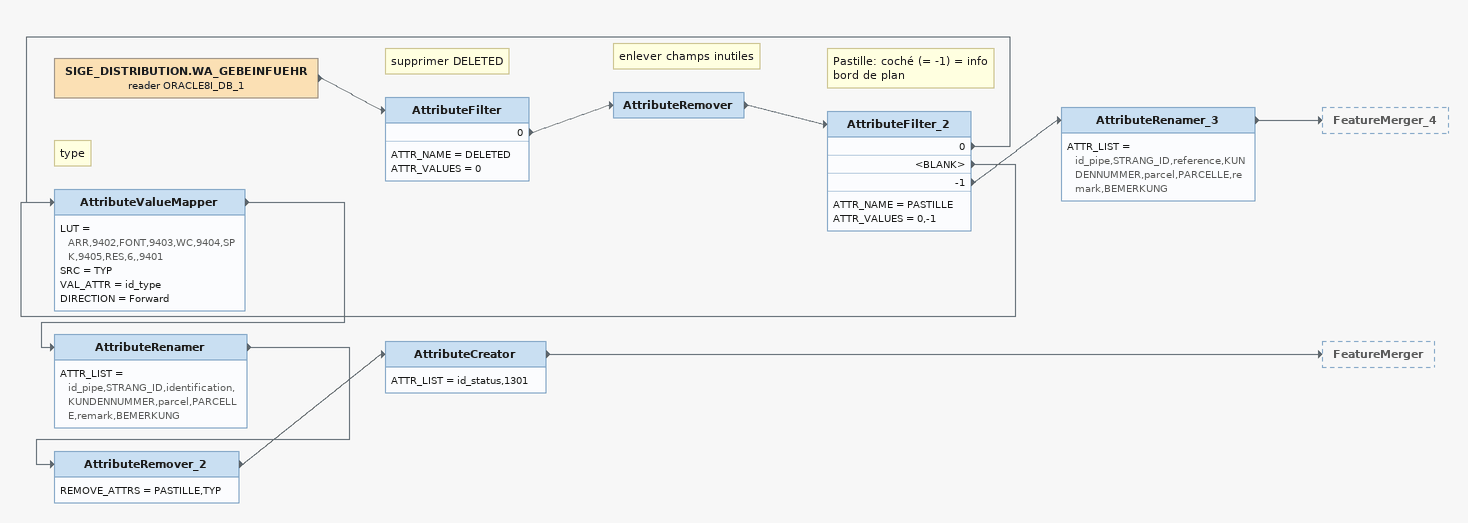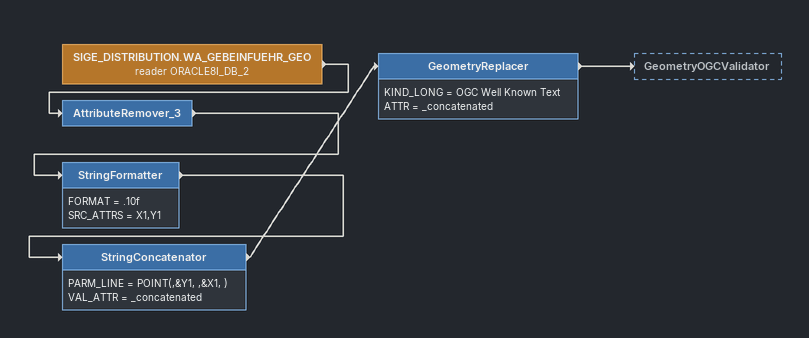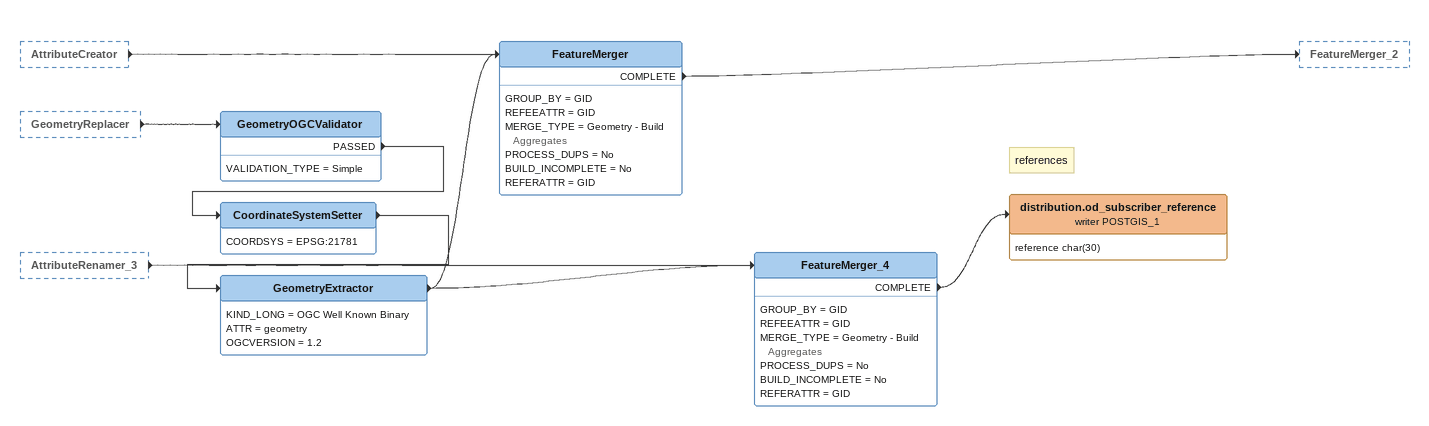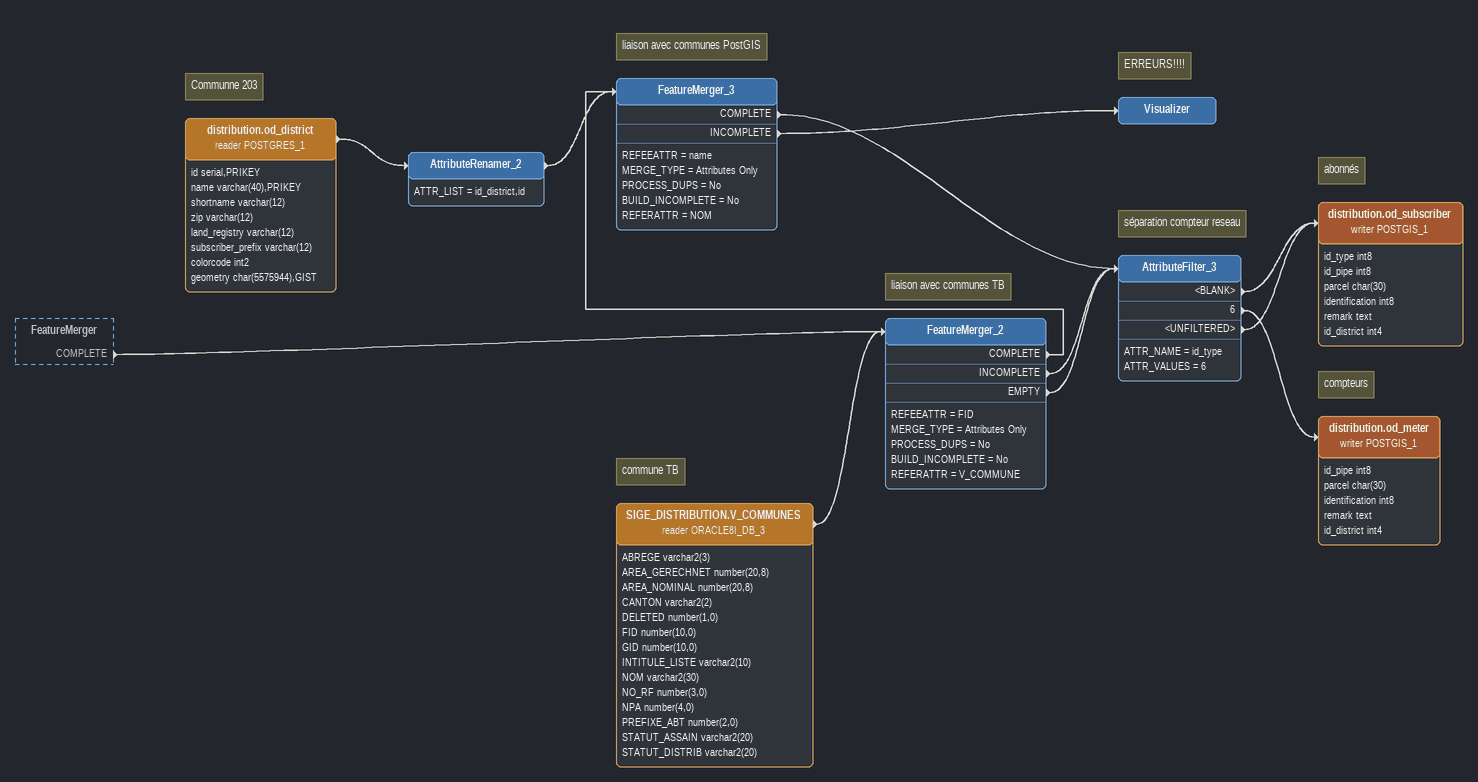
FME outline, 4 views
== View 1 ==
SIGE_DISTRIBUTION.WA_GEBEINFUEHR (reader ORACLE8I_DB_1)
    -> AttributeFilter
Note: supprimer DELETED
AttributeFilter
    ATTR_NAME = DELETED
    ATTR_VALUES = 0
    0 -> AttributeRemover
Note: enlever champs inutiles
AttributeRemover
    -> AttributeFilter_2
Note: Pastille: coché (= -1) = info bord de plan
AttributeFilter_2
    ATTR_NAME = PASTILLE
    ATTR_VALUES = 0,-1
    0 -> AttributeValueMapper
    <BLANK> -> AttributeValueMapper
    -1 -> AttributeRenamer_3
AttributeRenamer_3
    ATTR_LIST = id_pipe,STRANG_ID,reference,KUNDENNUMMER,parcel,PARCELLE,remark,BEMERKUNG
    -> FeatureMerger_4
Note: type
AttributeValueMapper
    LUT = ARR,9402,FONT,9403,WC,9404,SPK,9405,RES,6,,9401
    SRC = TYP
    VAL_ATTR = id_type
    DIRECTION = Forward
    -> AttributeRenamer
AttributeRenamer
    ATTR_LIST = id_pipe,STRANG_ID,identification,KUNDENNUMMER,parcel,PARCELLE,remark,BEMERKUNG
    -> AttributeRemover_2
AttributeRemover_2
    REMOVE_ATTRS = PASTILLE,TYP
    -> AttributeCreator
AttributeCreator
    ATTR_LIST = id_status,1301
    -> FeatureMerger

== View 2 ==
SIGE_DISTRIBUTION.WA_GEBEINFUEHR_GEO (reader ORACLE8I_DB_2)
    -> AttributeRemover_3
AttributeRemover_3
    -> StringFormatter
StringFormatter
    FORMAT = .10f
    SRC_ATTRS = X1,Y1
    -> StringConcatenator
StringConcatenator
    PARM_LINE = POINT(,&Y1, ,&X1, )
    VAL_ATTR = _concatenated
    -> GeometryReplacer
GeometryReplacer
    KIND_LONG = OGC Well Known Text
    ATTR = _concatenated
    -> GeometryOGCValidator

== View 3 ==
AttributeCreator [outside]
    -> FeatureMerger
GeometryReplacer [outside]
    -> GeometryOGCValidator
AttributeRenamer_3 [outside]
    -> FeatureMerger_4
GeometryOGCValidator
    VALIDATION_TYPE = Simple
    PASSED -> CoordinateSystemSetter
CoordinateSystemSetter
    COORDSYS = EPSG:21781
    -> GeometryExtractor
GeometryExtractor
    KIND_LONG = OGC Well Known Binary
    ATTR = geometry
    OGCVERSION = 1.2
    -> FeatureMerger
    -> FeatureMerger_4
FeatureMerger
    GROUP_BY = GID
    REFEEATTR = GID
    MERGE_TYPE = Geometry - Build Aggregates
    PROCESS_DUPS = No
    BUILD_INCOMPLETE = No
    REFERATTR = GID
    COMPLETE -> FeatureMerger_2
FeatureMerger_4
    GROUP_BY = GID
    REFEEATTR = GID
    MERGE_TYPE = Geometry - Build Aggregates
    PROCESS_DUPS = No
    BUILD_INCOMPLETE = No
    REFERATTR = GID
    COMPLETE -> distribution.od_subscriber_reference (writer POSTGIS_1)
Note: references
distribution.od_subscriber_reference (writer POSTGIS_1)
    attributes: reference char(30)

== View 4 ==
FeatureMerger [outside]
    COMPLETE -> FeatureMerger_2
Note: Communne 203
distribution.od_district (reader POSTGRES_1)
    attributes: id serial,PRIKEY, name varchar(40),PRIKEY, shortname varchar(12), zip varchar(12), land_registry varchar(12), subscriber_prefix varchar(12), colorcode int2, geometry char(5575944),GIST
    -> AttributeRenamer_2
AttributeRenamer_2
    ATTR_LIST = id_district,id
    -> FeatureMerger_3
Note: commune TB
SIGE_DISTRIBUTION.V_COMMUNES (reader ORACLE8I_DB_3)
    attributes: ABREGE varchar2(3), AREA_GERECHNET number(20,8), AREA_NOMINAL number(20,8), CANTON varchar2(2), DELETED number(1,0), FID number(10,0), GID number(10,0), INTITULE_LISTE varchar2(10), NOM varchar2(30), NO_RF number(3,0), NPA number(4,0), PREFIXE_ABT number(2,0), STATUT_ASSAIN varchar2(20), STATUT_DISTRIB varchar2(20)
    -> FeatureMerger_2
Note: liaison avec communes TB
FeatureMerger_2
    REFEEATTR = FID
    MERGE_TYPE = Attributes Only
    PROCESS_DUPS = No
    BUILD_INCOMPLETE = No
    REFERATTR = V_COMMUNE
    COMPLETE -> FeatureMerger_3
    INCOMPLETE -> AttributeFilter_3
    EMPTY -> AttributeFilter_3
Note: liaison avec communes PostGIS
FeatureMerger_3
    REFEEATTR = name
    MERGE_TYPE = Attributes Only
    PROCESS_DUPS = No
    BUILD_INCOMPLETE = No
    REFERATTR = NOM
    COMPLETE -> AttributeFilter_3
    INCOMPLETE -> Visualizer
Note: ERREURS!!!!
Visualizer
Note: séparation compteur reseau
AttributeFilter_3
    ATTR_NAME = id_type
    ATTR_VALUES = 6
    <BLANK> -> distribution.od_subscriber (writer POSTGIS_1)
    6 -> distribution.od_meter (writer POSTGIS_1)
    <UNFILTERED> -> distribution.od_subscriber (writer POSTGIS_1)
Note: abonnés
distribution.od_subscriber (writer POSTGIS_1)
    attributes: id_type int8, id_pipe int8, parcel char(30), identification int8, remark text, id_district int4
Note: compteurs
distribution.od_meter (writer POSTGIS_1)
    attributes: id_pipe int8, parcel char(30), identification int8, remark text, id_district int4
